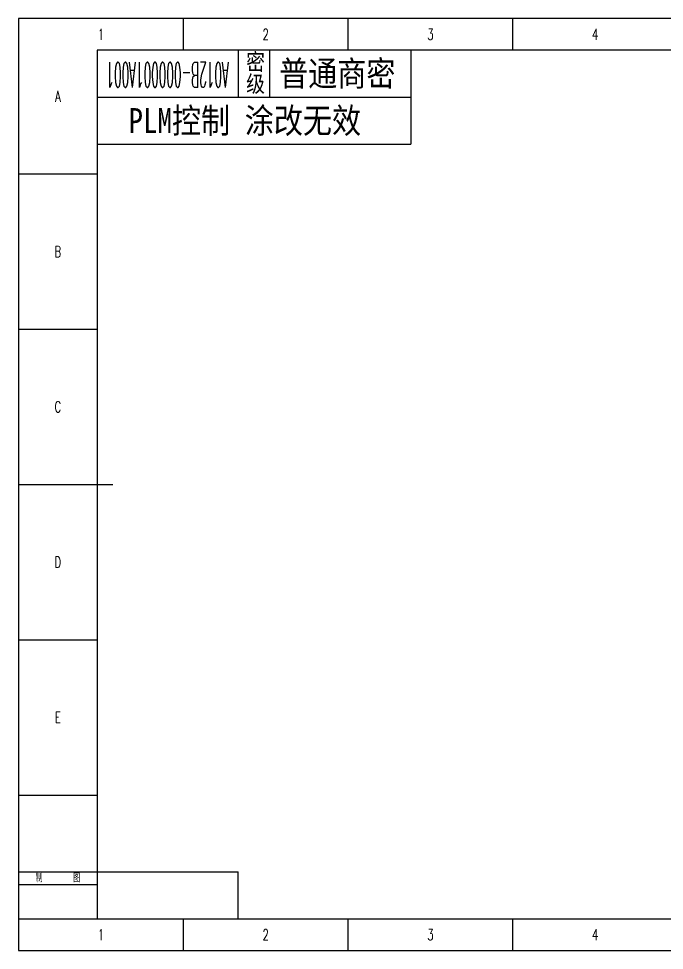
# Model space of a CAD drawing. Header units: millimetres. Extents: x 0 to 420, y 0 to 297.
# Drawn here: x 0 to 205.8, y 0 to 297 of the extents above; entities that cross this region are included whole.
import ezdxf
from ezdxf.enums import TextEntityAlignment as Align

# ---------------------------------------------------------------- set-up
doc = ezdxf.new("R2010")
doc.units = ezdxf.units.MM
doc.layers.add('PDM_Title', color=7, linetype='Continuous')
doc.styles.add('HZ', font='TXT.SHX', dxfattribs={"width": 0.667, "bigfont": 'HZTXT.SHX'})
doc.styles.add('pdmHT', font='SIMHEI.TTF')

# ---------------------------------------------------------------- blocks, each defined once
blk = doc.blocks.new('FitPDM_DWGFrame')
at = {"layer": 'PDM_Title', "color": 2}
for p, q in [((420, 297), (0, 297)), ((0, 297), (0, 0)), ((52.5, 287), (52.5, 297)), ((105, 287), (105, 297)), ((157.5, 287), (157.5, 297)), ((0, 247.5), (25, 247.5)), ((0, 198), (25, 198)), ((0, 99), (25, 99)), ((0, 49.5), (25, 49.5)), ((0, 25), (25, 25)), ((0, 21), (25, 21)), ((0, 10), (25, 10)), ((52.5, 0), (52.5, 10)), ((105, 0), (105, 10)), ((157.5, 0), (157.5, 10)), ((0, 0), (420, 0))]:
    blk.add_line(p, q, dxfattribs=at)
at = {"layer": 'PDM_Title', "color": 0}
for p, q in [((410, 287), (25, 287)), ((25, 287), (25, 10)), ((70, 287), (70, 272)), ((80, 287), (80, 272)), ((125, 287), (125, 272)), ((25, 272), (70, 272)), ((70, 272), (125, 272)), ((125, 272), (125, 257)), ((25, 257), (125, 257)), ((0, 148.5), (30, 148.5)), ((25, 25), (70, 25)), ((70, 10), (70, 25)), ((25, 10), (410, 10))]:
    blk.add_line(p, q, dxfattribs=at)
at = {"layer": 'PDM_Title', "color": 2, "style": 'HZ', "width": 0.667}
for s, height, p in [('1', 3.5, (26.25, 292)), ('2', 3.5, (78.75, 292)), ('3', 3.5, (131.25, 292)), ('4', 3.5, (183.75, 292)), ('A', 3.5, (12.5, 272.25)), ('B', 3.5, (12.5, 222.75)), ('C', 3.5, (12.5, 173.25)), ('D', 3.5, (12.5, 123.75)), ('E', 3.5, (12.5, 74.25)), ('制      图', 2.5, (12.5, 23)), ('1', 3.5, (26.25, 5)), ('2', 3.5, (78.75, 5)), ('3', 3.5, (131.25, 5)), ('4', 3.5, (183.75, 5))]:
    blk.add_text(s, height=height, dxfattribs=at).set_placement(p, align=Align.MIDDLE_CENTER)
at = {"layer": 'PDM_Title', "color": 2, "style": 'HZ'}
for s, p in [('密', (72.5, 280)), ('级', (72.5, 273))]:
    blk.add_text(s, height=6, dxfattribs=at).set_placement(p)
at = {"layer": 'PDM_Title', "color": 2, "style": 'HZ', "width": 0.365625}
blk.add_text('A012B-000001A001', height=8, rotation=180, dxfattribs=at).set_placement((67, 283.1), (28, 283.1), align=Align.FIT)
at = {"layer": 'PDM_Title', "color": 2, "style": 'pdmHT', "width": 0.85}
for s, p in [('普通商密', (83, 275.5)), ('PLM控制 涂改无效', (35, 260.5))]:
    blk.add_text(s, height=8, dxfattribs=at).set_placement(p)

msp = doc.modelspace()

# ---------------------------------------------------------------- block references
at = {"layer": 'PDM_Title'}
msp.add_blockref('FitPDM_DWGFrame', (0, 0), dxfattribs=at)

doc.saveas('drawing.dxf')
